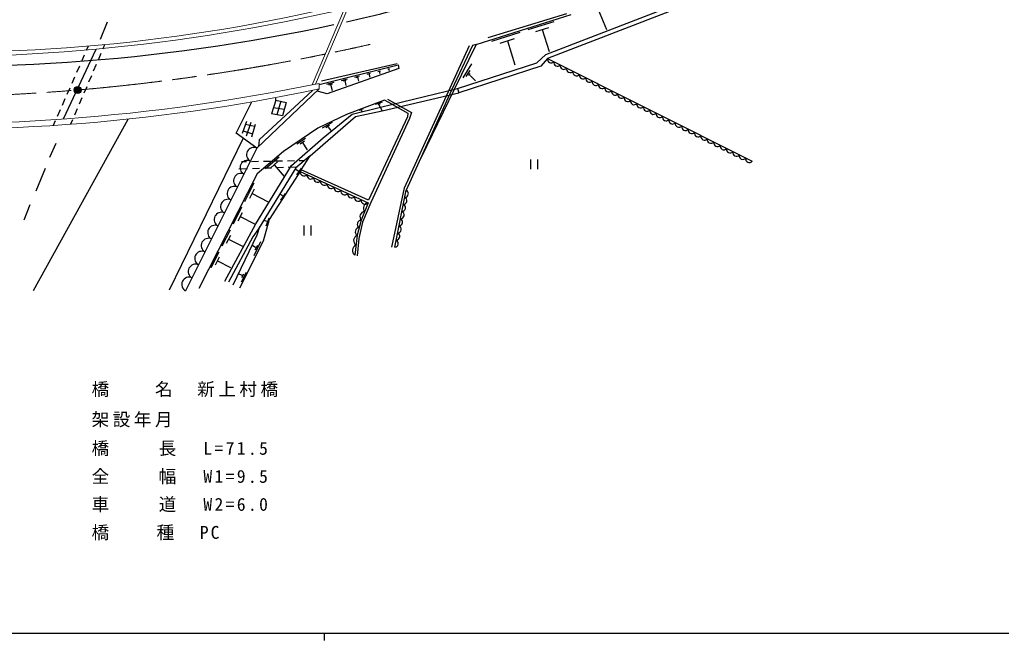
# Model space of a CAD drawing. Units: millimetres, scale not verified. Extents: x 40000 to 680000, y 20000 to 380000.
# Drawn here: x 224732 to 364183, y 204000 to 292158 of the extents above; entities that cross this region are included whole.
import ezdxf

# ---------------------------------------------------------------- set-up
doc = ezdxf.new("R2010")
doc.units = ezdxf.units.MM
doc.header["$LTSCALE"] = 1000
doc.header["$PDMODE"] = 32
doc.header["$PDSIZE"] = 500
doc.linetypes.add('CHAIN', pattern=[18.5, 12, -1.5, 3.5, -1.5])
for name, color, linetype, lineweight in [('M-BGD', 7, 'Continuous', 25), ('M-BMK', 2, 'CHAIN', 13), ('M-BMK-SRVR', 3, 'Continuous', 25), ('M-STR-STR1', 1, 'Continuous', 25), ('M-STR-STRC', 7, 'Continuous', 25), ('M-TTL-BAND', 7, 'Continuous', 25)]:
    doc.layers.add(name, color=color, linetype=linetype, lineweight=lineweight)
doc.layers.add('M-OTRS', color=6, linetype='Continuous')
doc.layers.add('M-STR-HTXT', color=7, linetype='Continuous')
doc.styles.add('ＭＳ ゴシック', font='')
doc.styles.get('ＭＳ ゴシック').set_extended_font_data('MS Gothic')

msp = doc.modelspace()

# ---------------------------------------------------------------- linework, layer by layer
at = {"layer": 'M-BGD'}
for p, q in [((299459, 287219), (324582, 296904)), ((324845, 296351), (299712, 286649)), ((289603, 288633), (303080, 292878)), ((302416, 293006), (291258, 289568)), ((306927, 293614), (308071, 290753)), ((237178, 291776), (236162, 289320)), ((296948, 290737), (300642, 291900)), ((291815, 289120), (295832, 290386)), ((298046, 290474), (299893, 291055)), ((298969, 290765), (299958, 287625)), ((293009, 288834), (295018, 289467)), ((294013, 289150), (295089, 285736)), ((230953, 278048), (235610, 287964)), ((234478, 288407), (234189, 287754)), ((236259, 287327), (235866, 286408)), ((236809, 288617), (236534, 287971)), ((279403, 268280), (288639, 288487)), ((289046, 288509), (286082, 282149)), ((289603, 288633), (286475, 282244)), ((289603, 288633), (289046, 288509)), ((233907, 287114), (233503, 286199)), ((267588, 283459), (278366, 285928)), ((286937, 282355), (298177, 286043)), ((288925, 285893), (287708, 283912)), ((298177, 286043), (299459, 287219)), ((299712, 286649), (298768, 285565)), ((299712, 286649), (328781, 272037)), ((233220, 285558), (232816, 284644)), ((235591, 285764), (235199, 284844)), ((267266, 282949), (278522, 285737)), ((278608, 285238), (268400, 281634)), ((274076, 284430), (274586, 284556)), ((274331, 284493), (274457, 283984)), ((275628, 284815), (275994, 284905)), ((275811, 284860), (275902, 284494)), ((277030, 285162), (277266, 285220)), ((277148, 285191), (277207, 284954)), ((278522, 285737), (278608, 285238)), ((298768, 285565), (287101, 281762)), ((288683, 284950), (288129, 284099)), ((288675, 284505), (288488, 284201)), ((232534, 284003), (232130, 283088)), ((234924, 284200), (234531, 283281)), ((268348, 283011), (269387, 283269)), ((270455, 283533), (271299, 283742)), ((270698, 283459), (271120, 283563)), ((270909, 283511), (271086, 282794)), ((272358, 284005), (273026, 284170)), ((272550, 283946), (272884, 284028)), ((272717, 283987), (272858, 283419)), ((288730, 284247), (289494, 283444)), ((231847, 282448), (231444, 281533)), ((234257, 282637), (233864, 281717)), ((267287, 282317), (258426, 273922)), ((266333, 282117), (258764, 275067)), ((268400, 281634), (266975, 282022)), ((268646, 282920), (269166, 283048)), ((268906, 282984), (269125, 282101)), ((276013, 279724), (286937, 282355)), ((276222, 279188), (287101, 281762)), ((286082, 282149), (279649, 267943)), ((286475, 282244), (281751, 272585)), ((286937, 282355), (287101, 281762)), ((231161, 280893), (230757, 279978)), ((233589, 281073), (233197, 280154)), ((255477, 276029), (257717, 280476)), ((261130, 280700), (260521, 278781)), ((261130, 280700), (261145, 280996)), ((261130, 280700), (262573, 280403)), ((261824, 280557), (261285, 278644)), ((262573, 280403), (262050, 278508)), ((276567, 280717), (271143, 278698)), ((276218, 280450), (275251, 280107)), ((277692, 280126), (276567, 280717)), ((276991, 280852), (280396, 278956)), ((230475, 279337), (230071, 278423)), ((232922, 279510), (232529, 278590)), ((260809, 279688), (262309, 279446)), ((271950, 278751), (276013, 279724)), ((272443, 278399), (276222, 279188)), ((273532, 279506), (272906, 279277)), ((273248, 279368), (273338, 279132)), ((275923, 280224), (275608, 280107)), ((275767, 280124), (275882, 279756)), ((276222, 279188), (276013, 279724)), ((277692, 280126), (279892, 278866)), ((280396, 278956), (280118, 278106)), ((226693, 253679), (240141, 278031)), ((229788, 277782), (229500, 277129)), ((232255, 277946), (231979, 277301)), ((256964, 277710), (256324, 275970)), ((257588, 277530), (256917, 275611)), ((262050, 278508), (260521, 278781)), ((265988, 272827), (272443, 278399)), ((271143, 278698), (267106, 276750)), ((269104, 277533), (267689, 276737)), ((267843, 275381), (271950, 278751)), ((279832, 278341), (274308, 266500)), ((280118, 278106), (274616, 266193)), ((279892, 278866), (279832, 278341)), ((256467, 276360), (257818, 275960)), ((256824, 277330), (258110, 277008)), ((258189, 277289), (257682, 275471)), ((267106, 276750), (262195, 273454)), ((268766, 277122), (268209, 276774)), ((268568, 276878), (268916, 276394)), ((256481, 275312), (245990, 253753)), ((258426, 273922), (255477, 276029)), ((258764, 275067), (258650, 274135)), ((263346, 271457), (267843, 275381)), ((264124, 274508), (265358, 275336)), ((264557, 274530), (265174, 274944)), ((264865, 274737), (265569, 273689)), ((229896, 274588), (228965, 272556)), ((258426, 273922), (248301, 253635)), ((262195, 273454), (258491, 270277)), ((256231, 272010), (256960, 272021)), ((257660, 272033), (258659, 272049)), ((259359, 272061), (260359, 272077)), ((259667, 271006), (261619, 272650)), ((260402, 271124), (261378, 271946)), ((261059, 272089), (262059, 272105)), ((262759, 272117), (263759, 272133)), ((265988, 272827), (263967, 271134)), ((264459, 272145), (265187, 272157)), ((264724, 270826), (265988, 272827)), ((228372, 271032), (227018, 267815)), ((255867, 270954), (257101, 271002)), ((257801, 271029), (258800, 271067)), ((258291, 263155), (263346, 271457)), ((263967, 271134), (258665, 262447)), ((259499, 271094), (260499, 271132)), ((264724, 270826), (260192, 263767)), ((260890, 271535), (262287, 269875)), ((261198, 271159), (262197, 271197)), ((262897, 271224), (264131, 271271)), ((264306, 270635), (263979, 270859)), ((264707, 271041), (264067, 270105)), ((274308, 266500), (264724, 270826)), ((258491, 270277), (250175, 253957)), ((256704, 266329), (258053, 268976)), ((257438, 266789), (258113, 268112)), ((277601, 259831), (279403, 268280)), ((278025, 259833), (279649, 267943)), ((257775, 267451), (260025, 266304)), ((262442, 267475), (261776, 266507)), ((262057, 267111), (261797, 267313)), ((226171, 265868), (225324, 263666)), ((255092, 263166), (256314, 265563)), ((274616, 266193), (273432, 263375)), ((255757, 263582), (256368, 264780)), ((256062, 264181), (258100, 263143)), ((260192, 263767), (259323, 260713)), ((259840, 263471), (259528, 263622)), ((260152, 263986), (259684, 262821)), ((253489, 260021), (254662, 262322)), ((253870, 255005), (258291, 263155)), ((258665, 262447), (257858, 261311)), ((258468, 261615), (258862, 262769)), ((273432, 263375), (272923, 261075)), ((254128, 260420), (254714, 261571)), ((257858, 261311), (254390, 254890)), ((254421, 260996), (256378, 259999)), ((255061, 254476), (258468, 261615)), ((272923, 261075), (272677, 258600)), ((259323, 260713), (255953, 254025)), ((258216, 259813), (257847, 260052)), ((258934, 260598), (257992, 258622)), ((258528, 260104), (258148, 259407)), ((251933, 256967), (253059, 259176)), ((252546, 257350), (253109, 258455)), ((252828, 257903), (254705, 256946)), ((256322, 255812), (255815, 256057)), ((256920, 256265), (256202, 254866)), ((256509, 256010), (256239, 255500))]:
    msp.add_line(p, q, dxfattribs=at)
msp.add_lwpolyline([(264582, 270605), (274219, 266131), (273252, 263669), (272655, 261539), (272339, 258707)], dxfattribs=at)
for centre, radius, start, end in [((-945, 1454264), 1193838, 283.17385, 283.81907), ((213423, 551134), 265628, 265.65761, 282.15616), ((300221, 286531), 523, 166.91867, 319.707), ((301130, 286074), 523, 166.91867, 319.707), ((302038, 285618), 523, 166.91867, 319.707), ((302947, 285161), 523, 166.91867, 319.707), ((303855, 284704), 523, 166.91867, 319.707), ((304763, 284248), 523, 166.91867, 319.707), ((305672, 283791), 523, 166.91867, 319.707), ((306580, 283334), 523, 166.91867, 319.707), ((307489, 282878), 523, 166.91867, 319.707), ((308397, 282421), 523, 166.91867, 319.707), ((309305, 281964), 523, 166.91867, 319.707), ((310214, 281508), 523, 166.91867, 319.707), ((311122, 281051), 523, 166.91867, 319.707), ((312031, 280595), 523, 166.91867, 319.707), ((312939, 280138), 523, 166.91867, 319.707), ((313848, 279681), 523, 166.91867, 319.707), ((314756, 279225), 523, 166.91867, 319.707), ((315664, 278768), 523, 166.91867, 319.707), ((316573, 278311), 523, 166.91867, 319.707), ((317481, 277855), 523, 166.91867, 319.707), ((318390, 277398), 523, 166.91867, 319.707), ((319298, 276942), 523, 166.91867, 319.707), ((320206, 276485), 523, 166.91867, 319.707), ((321115, 276028), 523, 166.91867, 319.707), ((322023, 275572), 523, 166.91867, 319.707), ((322932, 275115), 523, 166.91867, 319.707), ((323840, 274658), 523, 166.91867, 319.707), ((257993, 272986), 1031, 65.20544, 241.74991), ((324749, 274202), 523, 166.91867, 319.707), ((325657, 273745), 523, 166.91867, 319.707), ((326565, 273288), 523, 166.91867, 319.707), ((257073, 271142), 1031, 65.20544, 241.74991), ((327474, 272832), 523, 166.91867, 319.707), ((328382, 272375), 523, 166.91867, 319.707), ((265128, 270520), 553, 171.1391, 319.04962), ((256152, 269298), 1031, 65.20544, 241.74991), ((266092, 270072), 553, 171.1391, 319.04962), ((267055, 269625), 553, 171.1391, 319.04962), ((268019, 269178), 553, 171.1391, 319.04962), ((255232, 267453), 1031, 65.20544, 241.74991), ((268983, 268730), 553, 171.1391, 319.04962), ((269946, 268283), 553, 171.1391, 319.04962), ((270910, 267835), 553, 171.1391, 319.04962), ((279417, 267462), 534, 273.20533, 64.1377), ((254311, 265609), 1031, 65.20544, 241.74991), ((271874, 267388), 553, 171.1391, 319.04962), ((272837, 266940), 553, 171.1391, 319.04962), ((273801, 266493), 553, 171.1391, 319.04962), ((279213, 266449), 534, 273.20533, 64.1377), ((274300, 265388), 746, 96.21517, 220.89989), ((279010, 265435), 534, 273.20533, 64.1377), ((253391, 263765), 1031, 65.20544, 241.74991), ((273278, 263087), 582, 92.5836, 236.10856), ((273816, 264158), 746, 96.21517, 220.89989), ((278604, 263408), 534, 273.20533, 64.1377), ((278807, 264421), 534, 273.20533, 64.1377), ((252471, 261920), 1031, 65.20544, 241.74991), ((272980, 262022), 582, 92.5836, 236.10856), ((278401, 262394), 534, 273.20533, 64.1377), ((251550, 260076), 1031, 65.20544, 241.74991), ((273008, 260783), 834, 115.00525, 232.2624), ((277995, 260367), 534, 273.20533, 64.1377), ((278198, 261380), 534, 273.20533, 64.1377), ((272850, 259367), 834, 115.00525, 232.2624), ((250630, 258232), 1031, 65.20544, 241.74991), ((249709, 256387), 1031, 65.20544, 241.74991), ((248789, 254543), 1031, 65.20544, 241.74991)]:
    msp.add_arc(centre, radius, start, end, dxfattribs=at)
at = {"layer": 'M-BMK'}
for centre, radius, start, end in [((206589, 587622), 306598, 274.9376, 282.80011), ((206082, 611286), 330221, 268.35422, 274.67188)]:
    msp.add_arc(centre, radius, start, end, dxfattribs=at)
at = {"layer": 'M-BMK-SRVR'}
for radius in [500, 400, 300, 200, 100, 20]:
    msp.add_circle((232978, 282161), radius, dxfattribs=at)
msp.add_point((232978, 282161), dxfattribs=at)
at = {"layer": 'M-OTRS'}
msp.add_point((232978, 282161), dxfattribs=at)
at = {"layer": 'M-STR-STR1', "lineweight": 13}
for p, q in [((266276, 282904), (270856, 293693)), ((266752, 283001), (271339, 293807)), ((267261, 283107), (267287, 282317))]:
    msp.add_line(p, q, dxfattribs=at)
for centre, radius, start, end in [((213691, 532675), 245151, 266.77799, 283.61528), ((212389, 542102), 255197, 267.02987, 283.39879), ((211166, 552889), 275552, 266.68857, 281.74609), ((212438, 541590), 265011, 266.21718, 281.94482)]:
    msp.add_arc(centre, radius, start, end, dxfattribs=at)
at = {"layer": 'M-STR-STRC'}
for p, q in [((297293, 272312), (297293, 270912)), ((298343, 270912), (298343, 272312)), ((265086, 262922), (265086, 261522)), ((266136, 261522), (266136, 262922))]:
    msp.add_line(p, q, dxfattribs=at)
at = {"layer": 'M-TTL-BAND'}
for p, q in [((40000, 205000), (579000, 205000)), ((268000, 205000), (268000, 204000))]:
    msp.add_line(p, q, dxfattribs=at)

# ---------------------------------------------------------------- texts
at = {"layer": 'M-STR-HTXT', "char_height": 1833, "attachment_point": 7, "style": 'ＭＳ ゴシック'}
for s, insert in [('\\T1.2;橋\u3000\u3000名\u3000新上村橋', (234952, 238548)), ('\\T1.2;架設年月\u3000', (234952, 234252)), ('\\T1.27;橋\u3000\u3000長\u3000L=71.5', (234952, 230154)), ('\\T1.27;全\u3000\u3000幅\u3000W1=9.5', (234952, 226174)), ('\\T1.27;車\u3000\u3000道\u3000W2=6.0', (234952, 222194)), ('\\T1.23;橋\u3000\u3000種\u3000PC', (234952, 218214))]:
    msp.add_mtext(s, dxfattribs=dict(at, insert=insert))

doc.saveas('drawing.dxf')
